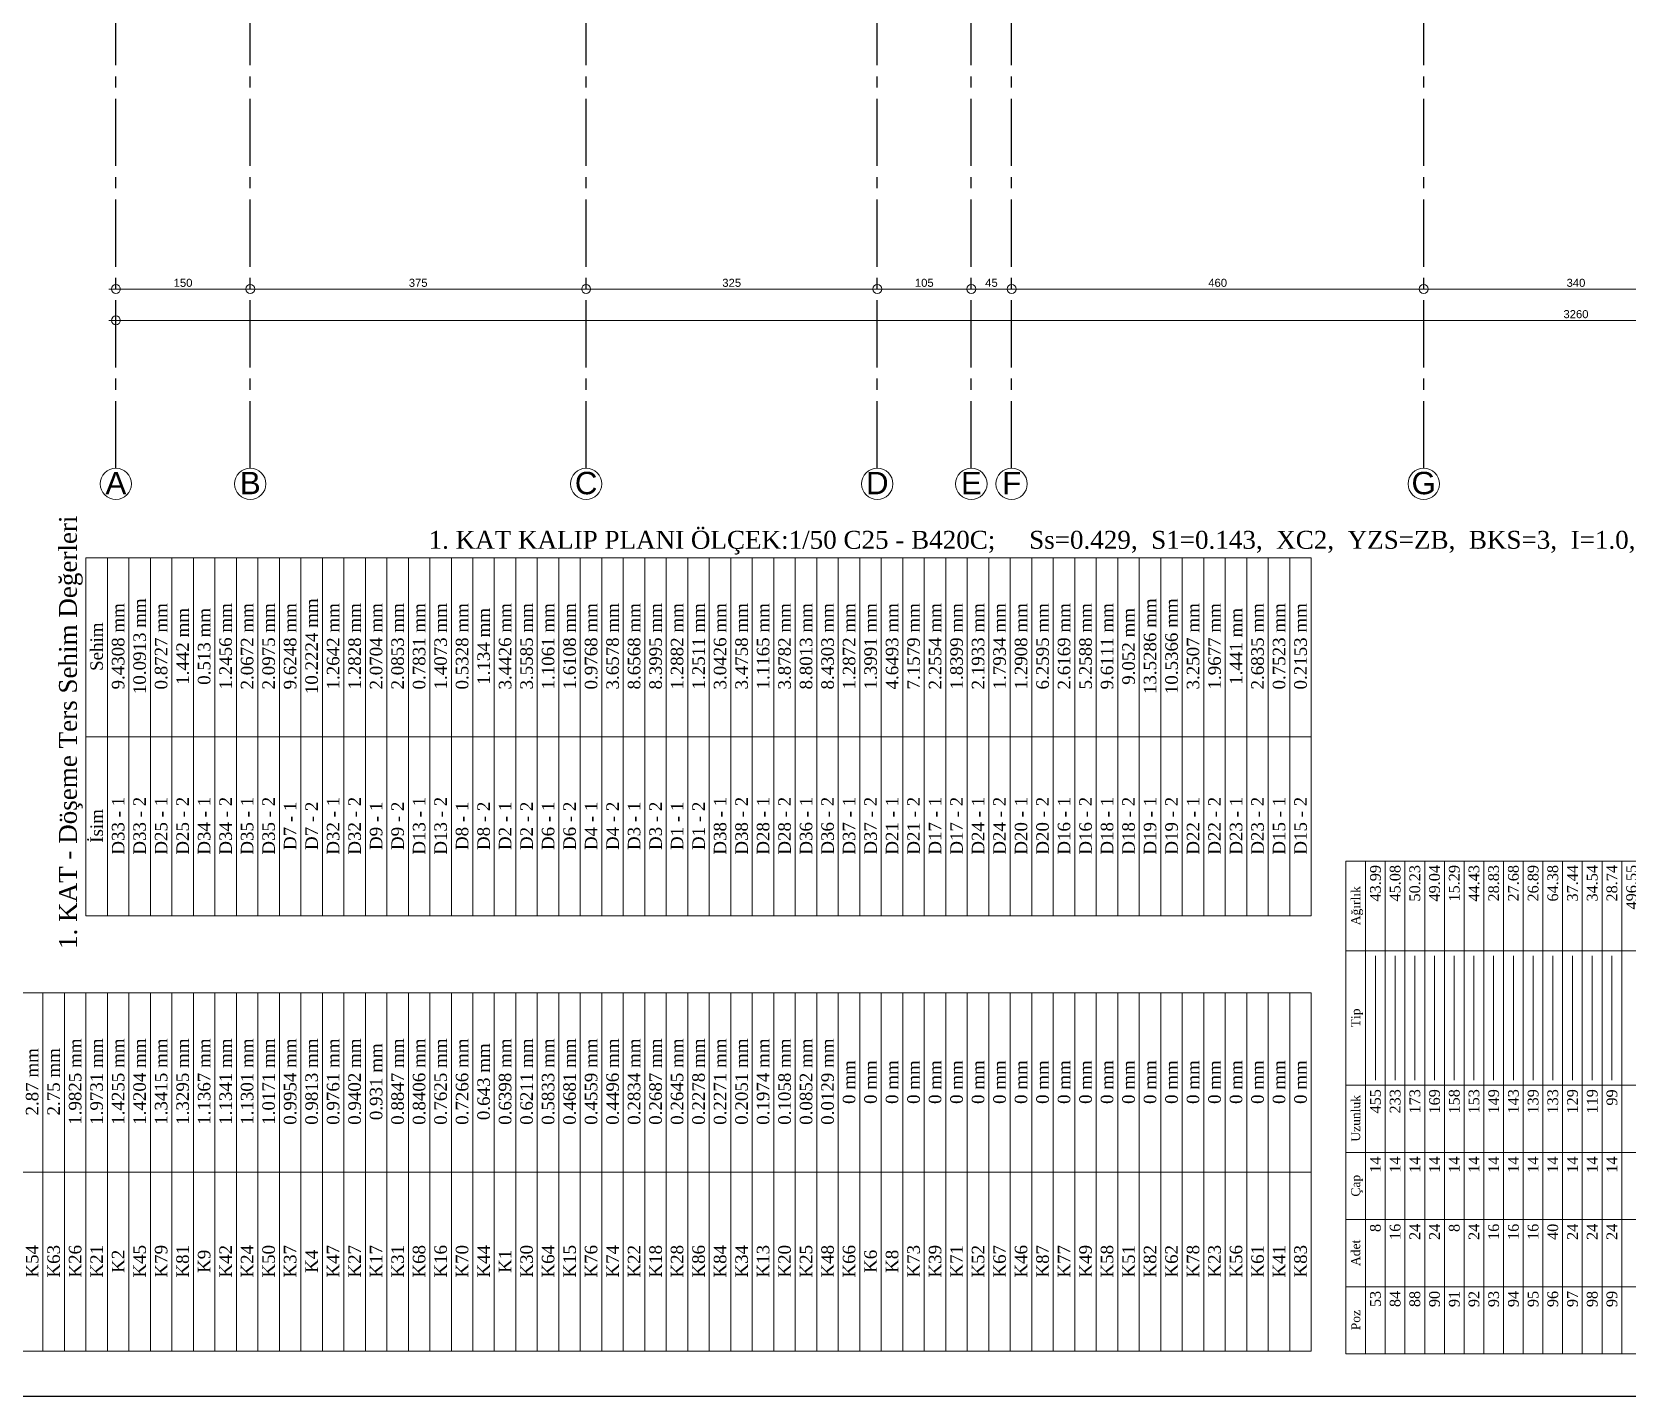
# Model space of a CAD drawing. Header units: millimetres. Extents: x 2232 to 85269, y -3593 to 5869.
# Drawn here: x 50311 to 52092, y 1369 to 2892 of the extents above; entities that cross this region are included whole.
import ezdxf

# ---------------------------------------------------------------- set-up
doc = ezdxf.new("R2010")
doc.units = ezdxf.units.MM
doc.linetypes.add('CENTER2', pattern=[112.5, 75, -12.5, 12.5, -12.5])
doc.linetypes.add('DASHDOT2', pattern=[12.7, 6.35, -3.175, 0, -3.175])
doc.layers.add('aks', color=251, linetype='DASHDOT2', lineweight=35)
for name, color, linetype in [('Donatı Metraj Tablosu', 7, 'Continuous'), ('Standart', 7, 'Continuous'), ('Ölçülendirme', 7, 'Continuous')]:
    doc.layers.add(name, color=color, linetype=linetype)
doc.styles.add('arial_1_18', font='arial.ttf', dxfattribs={"height": 0.2})
doc.styles.add('times new roman_1_18', font='times.ttf', dxfattribs={"height": 0.2})

# ---------------------------------------------------------------- blocks, each defined once
blk = doc.blocks.new('IDE382Entity3334')
at = {"layer": 'aks', "color": 251, "linetype": 'CENTER2', "lineweight": -3}
blk.add_lwpolyline([(150, -528), (150, 0)], dxfattribs=at)
blk = doc.blocks.new('IDE382Entity3337')
at = {"layer": 'aks', "color": 30, "linetype": 'Continuous', "lineweight": 5}
blk.add_circle((150, -545.5), 17.5, dxfattribs=at)
blk = doc.blocks.new('IDE382Entity3338')
at = {"layer": 'aks', "color": 1, "linetype": 'Continuous', "lineweight": 5, "style": 'arial_1_18'}
blk.add_text('B', height=25, dxfattribs=at).set_placement((138.4, -557.1))
blk = doc.blocks.new('IDE382Entity3341')
at = {"layer": 'aks', "color": 251, "linetype": 'CENTER2', "lineweight": -3}
blk.add_lwpolyline([(0, -528), (0, 0)], dxfattribs=at)
blk = doc.blocks.new('IDE382Entity3344')
at = {"layer": 'aks', "color": 30, "linetype": 'Continuous', "lineweight": 5}
blk.add_circle((0, -545.5), 17.5, dxfattribs=at)
blk = doc.blocks.new('IDE382Entity3345')
at = {"layer": 'aks', "color": 1, "linetype": 'Continuous', "lineweight": 5, "style": 'arial_1_18'}
blk.add_text('A', height=25, dxfattribs=at).set_placement((-11.6, -557.1))
blk = doc.blocks.new('IDE382Entity3404')
at = {"layer": 'aks', "color": 251, "linetype": 'CENTER2', "lineweight": -3}
blk.add_lwpolyline([(525, -528), (525, 0)], dxfattribs=at)
blk = doc.blocks.new('IDE382Entity3407')
at = {"layer": 'aks', "color": 30, "linetype": 'Continuous', "lineweight": 5}
blk.add_circle((525, -545.5), 17.5, dxfattribs=at)
blk = doc.blocks.new('IDE382Entity3408')
at = {"layer": 'aks', "color": 1, "linetype": 'Continuous', "lineweight": 5, "style": 'arial_1_18'}
blk.add_text('C', height=25, dxfattribs=at).set_placement((512.4, -557.1))
blk = doc.blocks.new('IDE382Entity3411')
at = {"layer": 'aks', "color": 251, "linetype": 'CENTER2', "lineweight": -3}
blk.add_lwpolyline([(1000, -528), (1000, 0)], dxfattribs=at)
blk = doc.blocks.new('IDE382Entity3414')
at = {"layer": 'aks', "color": 30, "linetype": 'Continuous', "lineweight": 5}
blk.add_circle((1000, -545.5), 17.5, dxfattribs=at)
blk = doc.blocks.new('IDE382Entity3415')
at = {"layer": 'aks', "color": 1, "linetype": 'Continuous', "lineweight": 5, "style": 'arial_1_18'}
blk.add_text('F', height=25, dxfattribs=at).set_placement((989.3, -557.1))
blk = doc.blocks.new('IDE382Entity3418')
at = {"layer": 'aks', "color": 251, "linetype": 'CENTER2', "lineweight": -3}
blk.add_lwpolyline([(850, -528), (850, 0)], dxfattribs=at)
blk = doc.blocks.new('IDE382Entity3421')
at = {"layer": 'aks', "color": 30, "linetype": 'Continuous', "lineweight": 5}
blk.add_circle((850, -545.5), 17.5, dxfattribs=at)
blk = doc.blocks.new('IDE382Entity3422')
at = {"layer": 'aks', "color": 1, "linetype": 'Continuous', "lineweight": 5, "style": 'arial_1_18'}
blk.add_text('D', height=25, dxfattribs=at).set_placement((837.4, -557.1))
blk = doc.blocks.new('IDE382Entity3425')
at = {"layer": 'aks', "color": 251, "linetype": 'CENTER2', "lineweight": -3}
blk.add_lwpolyline([(1460, -528), (1460, 0)], dxfattribs=at)
blk = doc.blocks.new('IDE382Entity3428')
at = {"layer": 'aks', "color": 30, "linetype": 'Continuous', "lineweight": 5}
blk.add_circle((1460, -545.5), 17.5, dxfattribs=at)
blk = doc.blocks.new('IDE382Entity3429')
at = {"layer": 'aks', "color": 1, "linetype": 'Continuous', "lineweight": 5, "style": 'arial_1_18'}
blk.add_text('G', height=25, dxfattribs=at).set_placement((1446.4, -557.1))
blk = doc.blocks.new('IDE382Entity3474')
at = {"layer": 'aks', "color": 251, "linetype": 'CENTER2', "lineweight": -3}
blk.add_lwpolyline([(955, -528), (955, 0)], dxfattribs=at)
blk = doc.blocks.new('IDE382Entity3477')
at = {"layer": 'aks', "color": 30, "linetype": 'Continuous', "lineweight": 5}
blk.add_circle((955, -545.5), 17.5, dxfattribs=at)
blk = doc.blocks.new('IDE382Entity3478')
at = {"layer": 'aks', "color": 1, "linetype": 'Continuous', "lineweight": 5, "style": 'arial_1_18'}
blk.add_text('E', height=25, dxfattribs=at).set_placement((943.4, -557.1))
blk = doc.blocks.new('IDE382Entity3846')
at = {"layer": 'Ölçülendirme', "color": 1, "linetype": 'Continuous', "lineweight": 5}
for points in [[(-8, -328), (3268, -328)], [(-8, -363), (3268, -363)]]:
    blk.add_lwpolyline(points, dxfattribs=at)
for centre in [(0, -328), (150, -328), (525, -328), (850, -328), (955, -328), (1000, -328), (1460, -328), (0, -363)]:
    blk.add_circle(centre, 5, dxfattribs=at)
at = {"layer": 'Ölçülendirme', "color": 1, "linetype": 'Continuous', "lineweight": 5, "style": 'arial_1_18'}
for s, p in [('150', (64.5, -325.5)), ('375', (327, -325.5)), ('325', (677, -325.5)), ('105', (892, -325.5)), ('45', (970.5, -325.5)), ('460', (1219.5, -325.5)), ('340', (1619.5, -325.5)), ('3260', (1616, -360.5))]:
    blk.add_text(s, height=9, dxfattribs=at).set_placement(p)
blk = doc.blocks.new('IDE382Entity3853')
at = {"layer": 'Donatı Metraj Tablosu', "color": 1, "linetype": 'Continuous', "lineweight": 5}
for points in [[(3938, 1660), (4488, 1660)], [(3938, 1660), (3938, -628)], [(4013, 1660), (4013, -584)], [(4088, 1660), (4088, -584)], [(4163, 1660), (4163, -584)], [(4238, 1660), (4238, -584)], [(4388, 1660), (4388, -584)], [(4488, 1660), (4488, -628)], [(3938, 1638), (4488, 1638)], [(4243.5, 1627), (4382.5, 1627)], [(3938, 1616), (4488, 1616)], [(4243.5, 1605), (4382.5, 1605)], [(3938, 1594), (4488, 1594)], [(3938, 1572), (4488, 1572)], [(4243.5, 1583), (4382.5, 1583)], [(3938, 1550), (4488, 1550)], [(4243.5, 1561), (4382.5, 1561)], [(4243.5, 1539), (4382.5, 1539)], [(3938, 1528), (4488, 1528)], [(4243.5, 1517), (4382.5, 1517)], [(3938, 1506), (4488, 1506)], [(3938, 1484), (4488, 1484)], [(4243.5, 1495), (4382.5, 1495)], [(3938, 1462), (4488, 1462)], [(4243.5, 1473), (4382.5, 1473)], [(4243.5, 1451), (4382.5, 1451)], [(3938, 1440), (4488, 1440)], [(4243.5, 1429), (4382.5, 1429)], [(3938, 1418), (4488, 1418)], [(4243.5, 1407), (4382.5, 1407)], [(3938, 1396), (4488, 1396)], [(3938, 1374), (4488, 1374)], [(4243.5, 1385), (4382.5, 1385)], [(4243.5, 1363), (4382.5, 1363)], [(3938, 1352), (4488, 1352)]]:
    blk.add_lwpolyline(points, dxfattribs=at)
at = {"layer": 'Donatı Metraj Tablosu', "color": 1, "linetype": 'Continuous', "lineweight": 5, "style": 'times new roman_1_18'}
for s, height, p in [('Poz', 10, (3964.4, 1644)), ('Adet', 10, (4036.1, 1644)), ('Çap', 10, (4113.6, 1644)), ('Uzunluk', 10, (4175, 1644)), ('Tip', 10, (4302.7, 1644)), ('Ağırlık', 10, (4416.6, 1644)), ('53', 12, (3990.2, 1621)), ('8', 12, (4074.1, 1621)), ('14', 12, (4140.2, 1621)), ('455', 12, (4206.4, 1621)), ('43.99', 12, (4443.1, 1621)), ('84', 12, (3990.2, 1599)), ('16', 12, (4065.2, 1599)), ('14', 12, (4140.2, 1599)), ('233', 12, (4206.4, 1599)), ('45.08', 12, (4443.1, 1599)), ('88', 12, (3990.2, 1577)), ('24', 12, (4065.2, 1577)), ('14', 12, (4140.2, 1577)), ('173', 12, (4206.4, 1577)), ('50.23', 12, (4443.1, 1577)), ('90', 12, (3990.2, 1555)), ('24', 12, (4065.2, 1555)), ('169', 12, (4206.4, 1555)), ('49.04', 12, (4443.1, 1555)), ('14', 12, (4140.2, 1555)), ('91', 12, (3990.2, 1533)), ('8', 12, (4074.1, 1533)), ('14', 12, (4140.2, 1533)), ('158', 12, (4206.4, 1533)), ('15.29', 12, (4443.1, 1533)), ('92', 12, (3990.2, 1511)), ('24', 12, (4065.2, 1511)), ('14', 12, (4140.2, 1511)), ('153', 12, (4206.4, 1511)), ('44.43', 12, (4443.1, 1511)), ('93', 12, (3990.2, 1489)), ('16', 12, (4065.2, 1489)), ('14', 12, (4140.2, 1489)), ('149', 12, (4206.4, 1489)), ('28.83', 12, (4443.1, 1489)), ('94', 12, (3990.2, 1467)), ('16', 12, (4065.2, 1467)), ('14', 12, (4140.2, 1467)), ('143', 12, (4206.4, 1467)), ('27.68', 12, (4443.1, 1467)), ('95', 12, (3990.2, 1445)), ('16', 12, (4065.2, 1445)), ('14', 12, (4140.2, 1445)), ('139', 12, (4206.4, 1445)), ('26.89', 12, (4443.1, 1445)), ('96', 12, (3990.2, 1423)), ('40', 12, (4065.2, 1423)), ('14', 12, (4140.2, 1423)), ('133', 12, (4206.4, 1423)), ('64.38', 12, (4443.1, 1423)), ('97', 12, (3990.2, 1401)), ('24', 12, (4065.2, 1401)), ('14', 12, (4140.2, 1401)), ('129', 12, (4206.4, 1401)), ('37.44', 12, (4443.1, 1401)), ('98', 12, (3990.2, 1379)), ('24', 12, (4065.2, 1379)), ('14', 12, (4140.2, 1379)), ('119', 12, (4206.4, 1379)), ('34.54', 12, (4443.1, 1379)), ('99', 12, (3990.2, 1357)), ('24', 12, (4065.2, 1357)), ('14', 12, (4140.2, 1357)), ('99', 12, (4215.2, 1357)), ('28.74', 12, (4443.1, 1357)), ('496.55', 12, (4434.2, 1335))]:
    blk.add_text(s, height=height, dxfattribs=at).set_placement(p)
blk = doc.blocks.new('IDE382Entity3857')
at = {"layer": 'Donatı Metraj Tablosu', "color": 1, "linetype": 'Continuous', "lineweight": 5}
for points in [[(6738, 1244), (6738, -628)], [(6938, 1244), (6938, -628)], [(7138, 1244), (7138, -628)], [(6738, 788), (7138, 788)], [(6738, 764), (7138, 764)], [(6738, 740), (7138, 740)], [(6738, 716), (7138, 716)], [(6738, 692), (7138, 692)], [(6738, 668), (7138, 668)], [(6738, 644), (7138, 644)], [(6738, 620), (7138, 620)], [(6738, 596), (7138, 596)], [(6738, 572), (7138, 572)], [(6738, 548), (7138, 548)], [(6738, 524), (7138, 524)], [(6738, 500), (7138, 500)], [(6738, 476), (7138, 476)], [(6738, 452), (7138, 452)], [(6738, 428), (7138, 428)], [(6738, 404), (7138, 404)], [(6738, 380), (7138, 380)], [(6738, 356), (7138, 356)], [(6738, 332), (7138, 332)], [(6738, 308), (7138, 308)], [(6738, 284), (7138, 284)], [(6738, 260), (7138, 260)], [(6738, 236), (7138, 236)], [(6738, 212), (7138, 212)], [(6738, 188), (7138, 188)], [(6738, 164), (7138, 164)], [(6738, 140), (7138, 140)], [(6738, 116), (7138, 116)], [(6738, 92), (7138, 92)], [(6738, 68), (7138, 68)], [(6738, 44), (7138, 44)], [(6738, 20), (7138, 20)], [(6738, -4), (7138, -4)], [(6738, -28), (7138, -28)], [(6738, -52), (7138, -52)], [(6738, -76), (7138, -76)], [(6738, -100), (7138, -100)], [(6738, -124), (7138, -124)], [(6738, -148), (7138, -148)], [(6738, -172), (7138, -172)], [(6738, -196), (7138, -196)], [(6738, -220), (7138, -220)], [(6738, -244), (7138, -244)], [(6738, -268), (7138, -268)], [(6738, -292), (7138, -292)], [(6738, -316), (7138, -316)], [(6738, -340), (7138, -340)], [(6738, -364), (7138, -364)], [(6738, -388), (7138, -388)], [(6738, -412), (7138, -412)], [(6738, -436), (7138, -436)], [(6738, -460), (7138, -460)], [(6738, -484), (7138, -484)], [(6738, -508), (7138, -508)], [(6738, -532), (7138, -532)], [(6738, -556), (7138, -556)], [(6738, -580), (7138, -580)], [(6738, -604), (7138, -604)], [(6738, -628), (7138, -628)]]:
    blk.add_lwpolyline(points, dxfattribs=at)
at = {"layer": 'Donatı Metraj Tablosu', "color": 1, "linetype": 'Continuous', "lineweight": 5, "style": 'times new roman_1_18'}
for s, p in [('K54', (6820.2, 793)), ('2.87 mm', (7001.2, 793)), ('K63', (6820.2, 769)), ('2.75 mm', (7001.2, 769)), ('K26', (6820.2, 745)), ('1.9825 mm', (6990.8, 745)), ('K21', (6820.2, 721)), ('1.9731 mm', (6990.8, 721)), ('K2', (6825.4, 697)), ('1.4255 mm', (6990.8, 697)), ('K45', (6820.2, 673)), ('1.4204 mm', (6990.8, 673)), ('K79', (6820.2, 649)), ('1.3415 mm', (6990.8, 649)), ('K81', (6820.2, 625)), ('1.3295 mm', (6990.8, 625)), ('K9', (6825.4, 601)), ('1.1367 mm', (6990.8, 601)), ('K42', (6820.2, 577)), ('1.1341 mm', (6990.8, 577)), ('K24', (6820.2, 553)), ('1.1301 mm', (6990.8, 553)), ('K50', (6820.2, 529)), ('1.0171 mm', (6990.8, 529)), ('K37', (6820.2, 505)), ('0.9954 mm', (6990.8, 505)), ('K4', (6825.4, 481)), ('0.9813 mm', (6990.8, 481)), ('K47', (6820.2, 457)), ('0.9761 mm', (6990.8, 457)), ('K27', (6820.2, 433)), ('0.9402 mm', (6990.8, 433)), ('K17', (6820.2, 409)), ('0.931 mm', (6996, 409)), ('K31', (6820.2, 385)), ('0.8847 mm', (6990.8, 385)), ('K68', (6820.2, 361)), ('0.8406 mm', (6990.8, 361)), ('K16', (6820.2, 337)), ('0.7625 mm', (6990.8, 337)), ('K70', (6820.2, 313)), ('0.7266 mm', (6990.8, 313)), ('K44', (6820.2, 289)), ('0.643 mm', (6996, 289)), ('K1', (6825.4, 265)), ('0.6398 mm', (6990.8, 265)), ('K30', (6820.2, 241)), ('0.6211 mm', (6990.8, 241)), ('K64', (6820.2, 217)), ('0.5833 mm', (6990.8, 217)), ('K15', (6820.2, 193)), ('0.4681 mm', (6990.8, 193)), ('K76', (6820.2, 169)), ('0.4559 mm', (6990.8, 169)), ('K74', (6820.2, 145)), ('0.4496 mm', (6990.8, 145)), ('K22', (6820.2, 121)), ('0.2834 mm', (6990.8, 121)), ('K18', (6820.2, 97)), ('0.2687 mm', (6990.8, 97)), ('K28', (6820.2, 73)), ('0.2645 mm', (6990.8, 73)), ('K86', (6820.2, 49)), ('0.2278 mm', (6990.8, 49)), ('K84', (6820.2, 25)), ('0.2271 mm', (6990.8, 25)), ('K34', (6820.2, 1)), ('0.2051 mm', (6990.8, 1)), ('K13', (6820.2, -23)), ('0.1974 mm', (6990.8, -23)), ('K20', (6820.2, -47)), ('0.1058 mm', (6990.8, -47)), ('K25', (6820.2, -71)), ('0.0852 mm', (6990.8, -71)), ('K48', (6820.2, -95)), ('0.0129 mm', (6990.8, -95)), ('K66', (6820.2, -119)), ('0 mm', (7014.1, -119)), ('K6', (6825.4, -143)), ('0 mm', (7014.1, -143)), ('K8', (6825.4, -167)), ('0 mm', (7014.1, -167)), ('K73', (6820.2, -191)), ('0 mm', (7014.1, -191)), ('K39', (6820.2, -215)), ('0 mm', (7014.1, -215)), ('K71', (6820.2, -239)), ('0 mm', (7014.1, -239)), ('K52', (6820.2, -263)), ('0 mm', (7014.1, -263)), ('K67', (6820.2, -287)), ('0 mm', (7014.1, -287)), ('K46', (6820.2, -311)), ('0 mm', (7014.1, -311)), ('K87', (6820.2, -335)), ('0 mm', (7014.1, -335)), ('K77', (6820.2, -359)), ('0 mm', (7014.1, -359)), ('K49', (6820.2, -383)), ('0 mm', (7014.1, -383)), ('K58', (6820.2, -407)), ('0 mm', (7014.1, -407)), ('K51', (6820.2, -431)), ('0 mm', (7014.1, -431)), ('K82', (6820.2, -455)), ('0 mm', (7014.1, -455)), ('K62', (6820.2, -479)), ('0 mm', (7014.1, -479)), ('K78', (6820.2, -503)), ('0 mm', (7014.1, -503)), ('K23', (6820.2, -527)), ('0 mm', (7014.1, -527)), ('K56', (6820.2, -551)), ('0 mm', (7014.1, -551)), ('K61', (6820.2, -575)), ('0 mm', (7014.1, -575)), ('K41', (6820.2, -599)), ('0 mm', (7014.1, -599)), ('K83', (6820.2, -623)), ('0 mm', (7014.1, -623))]:
    blk.add_text(s, height=14, dxfattribs=at).set_placement(p)
blk = doc.blocks.new('IDE382Entity3858')
at = {"layer": 'Donatı Metraj Tablosu', "color": 1, "linetype": 'Continuous', "lineweight": 5}
for points in [[(7224, 740), (7624, 740)], [(7224, 740), (7224, -628)], [(7424, 740), (7424, -628)], [(7624, 740), (7624, -628)], [(7224, 716), (7624, 716)], [(7224, 692), (7624, 692)], [(7224, 668), (7624, 668)], [(7224, 644), (7624, 644)], [(7224, 620), (7624, 620)], [(7224, 596), (7624, 596)], [(7224, 572), (7624, 572)], [(7224, 548), (7624, 548)], [(7224, 524), (7624, 524)], [(7224, 500), (7624, 500)], [(7224, 476), (7624, 476)], [(7224, 452), (7624, 452)], [(7224, 428), (7624, 428)], [(7224, 404), (7624, 404)], [(7224, 380), (7624, 380)], [(7224, 356), (7624, 356)], [(7224, 332), (7624, 332)], [(7224, 308), (7624, 308)], [(7224, 284), (7624, 284)], [(7224, 260), (7624, 260)], [(7224, 236), (7624, 236)], [(7224, 212), (7624, 212)], [(7224, 188), (7624, 188)], [(7224, 164), (7624, 164)], [(7224, 140), (7624, 140)], [(7224, 116), (7624, 116)], [(7224, 92), (7624, 92)], [(7224, 68), (7624, 68)], [(7224, 44), (7624, 44)], [(7224, 20), (7624, 20)], [(7224, -4), (7624, -4)], [(7224, -28), (7624, -28)], [(7224, -52), (7624, -52)], [(7224, -76), (7624, -76)], [(7224, -100), (7624, -100)], [(7224, -124), (7624, -124)], [(7224, -148), (7624, -148)], [(7224, -172), (7624, -172)], [(7224, -196), (7624, -196)], [(7224, -220), (7624, -220)], [(7224, -244), (7624, -244)], [(7224, -268), (7624, -268)], [(7224, -292), (7624, -292)], [(7224, -316), (7624, -316)], [(7224, -340), (7624, -340)], [(7224, -364), (7624, -364)], [(7224, -388), (7624, -388)], [(7224, -412), (7624, -412)], [(7224, -436), (7624, -436)], [(7224, -460), (7624, -460)], [(7224, -484), (7624, -484)], [(7224, -508), (7624, -508)], [(7224, -532), (7624, -532)], [(7224, -556), (7624, -556)], [(7224, -580), (7624, -580)], [(7224, -604), (7624, -604)], [(7224, -628), (7624, -628)]]:
    blk.add_lwpolyline(points, dxfattribs=at)
at = {"layer": 'Donatı Metraj Tablosu', "color": 1, "linetype": 'Continuous', "lineweight": 5, "style": 'times new roman_1_18'}
for s, height, p in [('1. KAT - Döşeme Ters Sehim Değerleri', 20, (7187.1, 750)), ('İsim', 14, (7305.7, 721)), ('Sehim', 14, (7497.6, 721)), ('D33 - 1', 14, (7292.4, 697)), ('9.4308 mm', 14, (7476.9, 697)), ('D33 - 2', 14, (7292.4, 673)), ('10.0913 mm', 14, (7471.7, 673)), ('D25 - 1', 14, (7292.4, 649)), ('0.8727 mm', 14, (7476.9, 649)), ('D25 - 2', 14, (7292.4, 625)), ('1.442 mm', 14, (7482.1, 625)), ('D34 - 1', 14, (7292.4, 601)), ('0.513 mm', 14, (7482.1, 601)), ('D34 - 2', 14, (7292.4, 577)), ('1.2456 mm', 14, (7476.9, 577)), ('D35 - 1', 14, (7292.4, 553)), ('2.0672 mm', 14, (7476.9, 553)), ('D35 - 2', 14, (7292.4, 529)), ('2.0975 mm', 14, (7476.9, 529)), ('D7 - 1', 14, (7297.6, 505)), ('9.6248 mm', 14, (7476.9, 505)), ('D7 - 2', 14, (7297.6, 481)), ('10.2224 mm', 14, (7471.7, 481)), ('D32 - 1', 14, (7292.4, 457)), ('1.2642 mm', 14, (7476.9, 457)), ('D32 - 2', 14, (7292.4, 433)), ('1.2828 mm', 14, (7476.9, 433)), ('D9 - 1', 14, (7297.6, 409)), ('2.0704 mm', 14, (7476.9, 409)), ('D9 - 2', 14, (7297.6, 385)), ('2.0853 mm', 14, (7476.9, 385)), ('D13 - 1', 14, (7292.4, 361)), ('0.7831 mm', 14, (7476.9, 361)), ('D13 - 2', 14, (7292.4, 337)), ('1.4073 mm', 14, (7476.9, 337)), ('D8 - 1', 14, (7297.6, 313)), ('0.5328 mm', 14, (7476.9, 313)), ('D8 - 2', 14, (7297.6, 289)), ('1.134 mm', 14, (7482.1, 289)), ('D2 - 1', 14, (7297.6, 265)), ('3.4426 mm', 14, (7476.9, 265)), ('D2 - 2', 14, (7297.6, 241)), ('3.5585 mm', 14, (7476.9, 241)), ('D6 - 1', 14, (7297.6, 217)), ('1.1061 mm', 14, (7476.9, 217)), ('D6 - 2', 14, (7297.6, 193)), ('1.6108 mm', 14, (7476.9, 193)), ('D4 - 1', 14, (7297.6, 169)), ('0.9768 mm', 14, (7476.9, 169)), ('D4 - 2', 14, (7297.6, 145)), ('3.6578 mm', 14, (7476.9, 145)), ('D3 - 1', 14, (7297.6, 121)), ('8.6568 mm', 14, (7476.9, 121)), ('D3 - 2', 14, (7297.6, 97)), ('8.3995 mm', 14, (7476.9, 97)), ('D1 - 1', 14, (7297.6, 73)), ('1.2882 mm', 14, (7476.9, 73)), ('D1 - 2', 14, (7297.6, 49)), ('1.2511 mm', 14, (7476.9, 49)), ('D38 - 1', 14, (7292.4, 25)), ('3.0426 mm', 14, (7476.9, 25)), ('D38 - 2', 14, (7292.4, 1)), ('3.4758 mm', 14, (7476.9, 1)), ('D28 - 1', 14, (7292.4, -23)), ('1.1165 mm', 14, (7476.9, -23)), ('D28 - 2', 14, (7292.4, -47)), ('3.8782 mm', 14, (7476.9, -47)), ('D36 - 1', 14, (7292.4, -71)), ('8.8013 mm', 14, (7476.9, -71)), ('D36 - 2', 14, (7292.4, -95)), ('8.4303 mm', 14, (7476.9, -95)), ('D37 - 1', 14, (7292.4, -119)), ('1.2872 mm', 14, (7476.9, -119)), ('D37 - 2', 14, (7292.4, -143)), ('1.3991 mm', 14, (7476.9, -143)), ('D21 - 1', 14, (7292.4, -167)), ('4.6493 mm', 14, (7476.9, -167)), ('D21 - 2', 14, (7292.4, -191)), ('7.1579 mm', 14, (7476.9, -191)), ('D17 - 1', 14, (7292.4, -215)), ('2.2554 mm', 14, (7476.9, -215)), ('D17 - 2', 14, (7292.4, -239)), ('1.8399 mm', 14, (7476.9, -239)), ('D24 - 1', 14, (7292.4, -263)), ('2.1933 mm', 14, (7476.9, -263)), ('D24 - 2', 14, (7292.4, -287)), ('1.7934 mm', 14, (7476.9, -287)), ('D20 - 1', 14, (7292.4, -311)), ('1.2908 mm', 14, (7476.9, -311)), ('D20 - 2', 14, (7292.4, -335)), ('6.2595 mm', 14, (7476.9, -335)), ('D16 - 1', 14, (7292.4, -359)), ('2.6169 mm', 14, (7476.9, -359)), ('D16 - 2', 14, (7292.4, -383)), ('5.2588 mm', 14, (7476.9, -383)), ('D18 - 1', 14, (7292.4, -407)), ('9.6111 mm', 14, (7476.9, -407)), ('D18 - 2', 14, (7292.4, -431)), ('9.052 mm', 14, (7482.1, -431)), ('D19 - 1', 14, (7292.4, -455)), ('13.5286 mm', 14, (7471.7, -455)), ('D19 - 2', 14, (7292.4, -479)), ('10.5366 mm', 14, (7471.7, -479)), ('D22 - 1', 14, (7292.4, -503)), ('3.2507 mm', 14, (7476.9, -503)), ('D22 - 2', 14, (7292.4, -527)), ('1.9677 mm', 14, (7476.9, -527)), ('D23 - 1', 14, (7292.4, -551)), ('1.441 mm', 14, (7482.1, -551)), ('D23 - 2', 14, (7292.4, -575)), ('2.6835 mm', 14, (7476.9, -575)), ('D15 - 1', 14, (7292.4, -599)), ('0.7523 mm', 14, (7476.9, -599)), ('D15 - 2', 14, (7292.4, -623)), ('0.2153 mm', 14, (7476.9, -623))]:
    blk.add_text(s, height=height, dxfattribs=at).set_placement(p)

msp = doc.modelspace()

# ---------------------------------------------------------------- linework, layer by layer
msp.add_line((3332.4, 1368.7), (79990.7, 1368.7))

# ---------------------------------------------------------------- block references
at = {"layer": 'aks'}
for name in ['IDE382Entity3341', 'IDE382Entity3334', 'IDE382Entity3404', 'IDE382Entity3418', 'IDE382Entity3474', 'IDE382Entity3411', 'IDE382Entity3425', 'IDE382Entity3344', 'IDE382Entity3337', 'IDE382Entity3407', 'IDE382Entity3421', 'IDE382Entity3477', 'IDE382Entity3414', 'IDE382Entity3428', 'IDE382Entity3345', 'IDE382Entity3338', 'IDE382Entity3408', 'IDE382Entity3422', 'IDE382Entity3478', 'IDE382Entity3415', 'IDE382Entity3429']:
    msp.add_blockref(name, (50405.2, 2932.9), dxfattribs=at)
at = {"layer": 'Standart'}
msp.add_blockref('IDE382Entity3846', (50405.2, 2932.9), dxfattribs=at)
at = {"layer": 'Standart', "rotation": 90}
for name, p in [('IDE382Entity3858', (51111.7, -5319.1)), ('IDE382Entity3853', (53438.3, -2522.1)), ('IDE382Entity3857', (51111.7, -5319.1))]:
    msp.add_blockref(name, p, dxfattribs=at)

# ---------------------------------------------------------------- texts
at = {"layer": 'Standart', "color": 1, "linetype": 'Continuous', "lineweight": 5, "style": 'times new roman_1_18'}
msp.add_text('1. KAT KALIP PLANI ÖLÇEK:1/50 C25 - B420C;     Ss=0.429,  S1=0.143,  XC2,  YZS=ZB,  BKS=3,  I=1.0,  BYS=7,  DTS=3,  Ta=0.06, Tb=0.30,  RX=4.7,  RY=4.7,  DX=2.5,  DY=2.5', height=20, dxfattribs=at).set_placement((50754.3, 2314.9))

doc.saveas('drawing.dxf')
